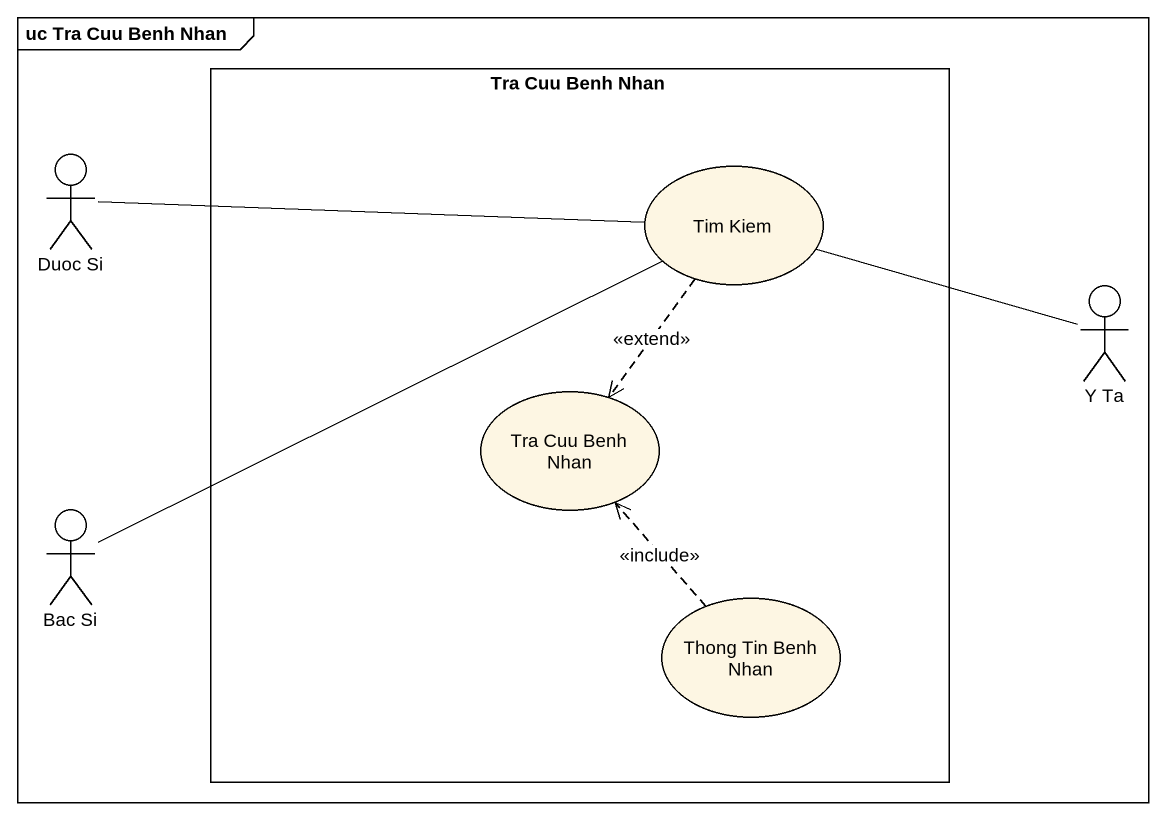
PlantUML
@startuml
mainframe uc Tra Cuu Benh Nhan
rectangle "Tra Cuu Benh Nhan" as Tra_Cuu_Benh_Nhan {
  usecase "Tim Kiem" as Tim_Kiem
  usecase "Tra Cuu Benh Nhan" as Tra_Cuu_Benh_Nhan_2
  usecase "Thong Tin Benh Nhan" as Thong_Tin_Benh_Nhan
}
actor "Duoc Si" as Duoc_Si
actor "Y Ta" as Y_Ta
actor "Bac Si" as Bac_Si
Duoc_Si -right- Tim_Kiem
Tim_Kiem ..> Tra_Cuu_Benh_Nhan_2 : <<extend>>
Y_Ta -left- Tim_Kiem
Bac_Si -right- Tim_Kiem
Thong_Tin_Benh_Nhan .up.> Tra_Cuu_Benh_Nhan_2 : <<include>>
@enduml
